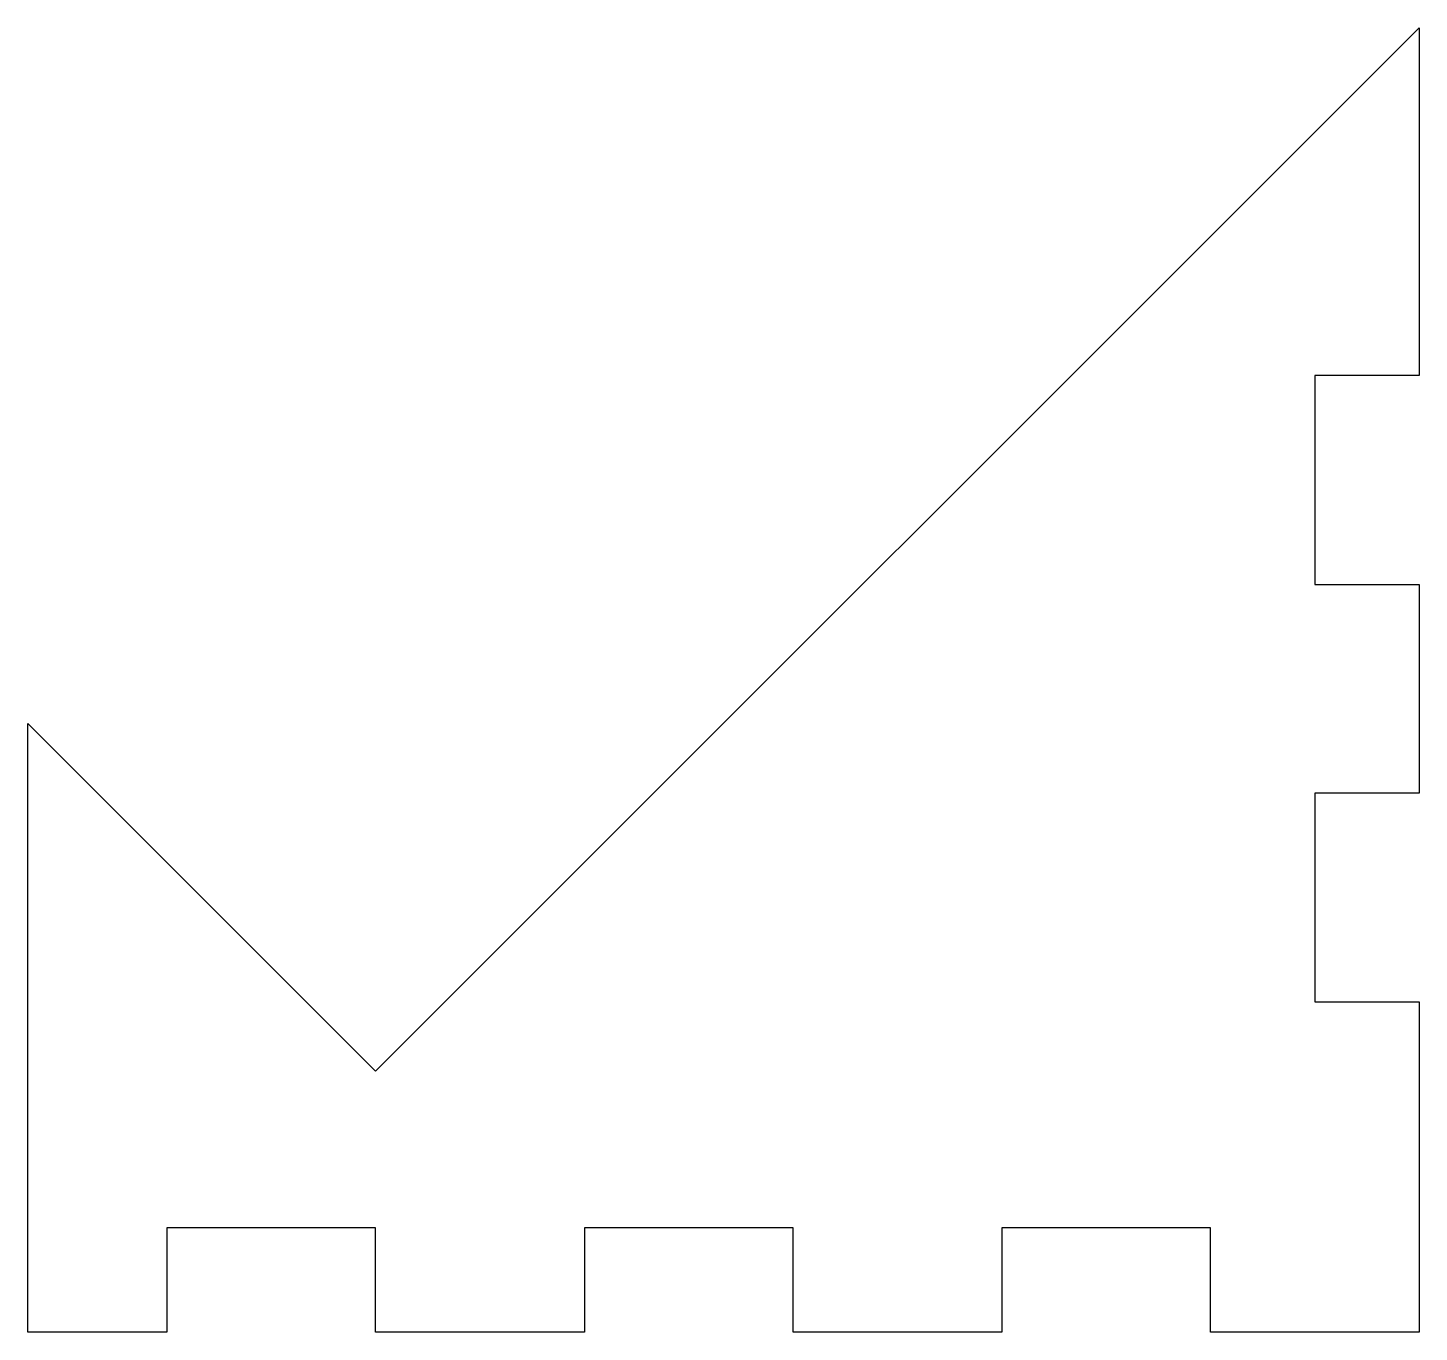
# Model space of a CAD drawing. Header units: millimetres. Extents: x -80 to 0, y 0 to 75.
import ezdxf

# ---------------------------------------------------------------- set-up
doc = ezdxf.new("R2010")
doc.units = ezdxf.units.MM
doc.layers.get('0').update_dxf_attribs({"linetype": 'CONTINUOUS'})

msp = doc.modelspace()

# ---------------------------------------------------------------- linework, layer by layer
msp.add_lwpolyline([(-6, 43), (0, 43), (0, 31), (-6, 31), (-6, 19), (0, 19), (0, 0), (-12, 0), (-12, 6), (-24, 6), (-24, 0), (-36, 0), (-36, 6), (-48, 6), (-48, 0), (-60, 0), (-60, 6), (-72, 6), (-72, 0), (-80, 0), (-80, 35), (-60, 15), (0, 75), (0, 55), (-6, 55)], close=True)

doc.saveas('drawing.dxf')
